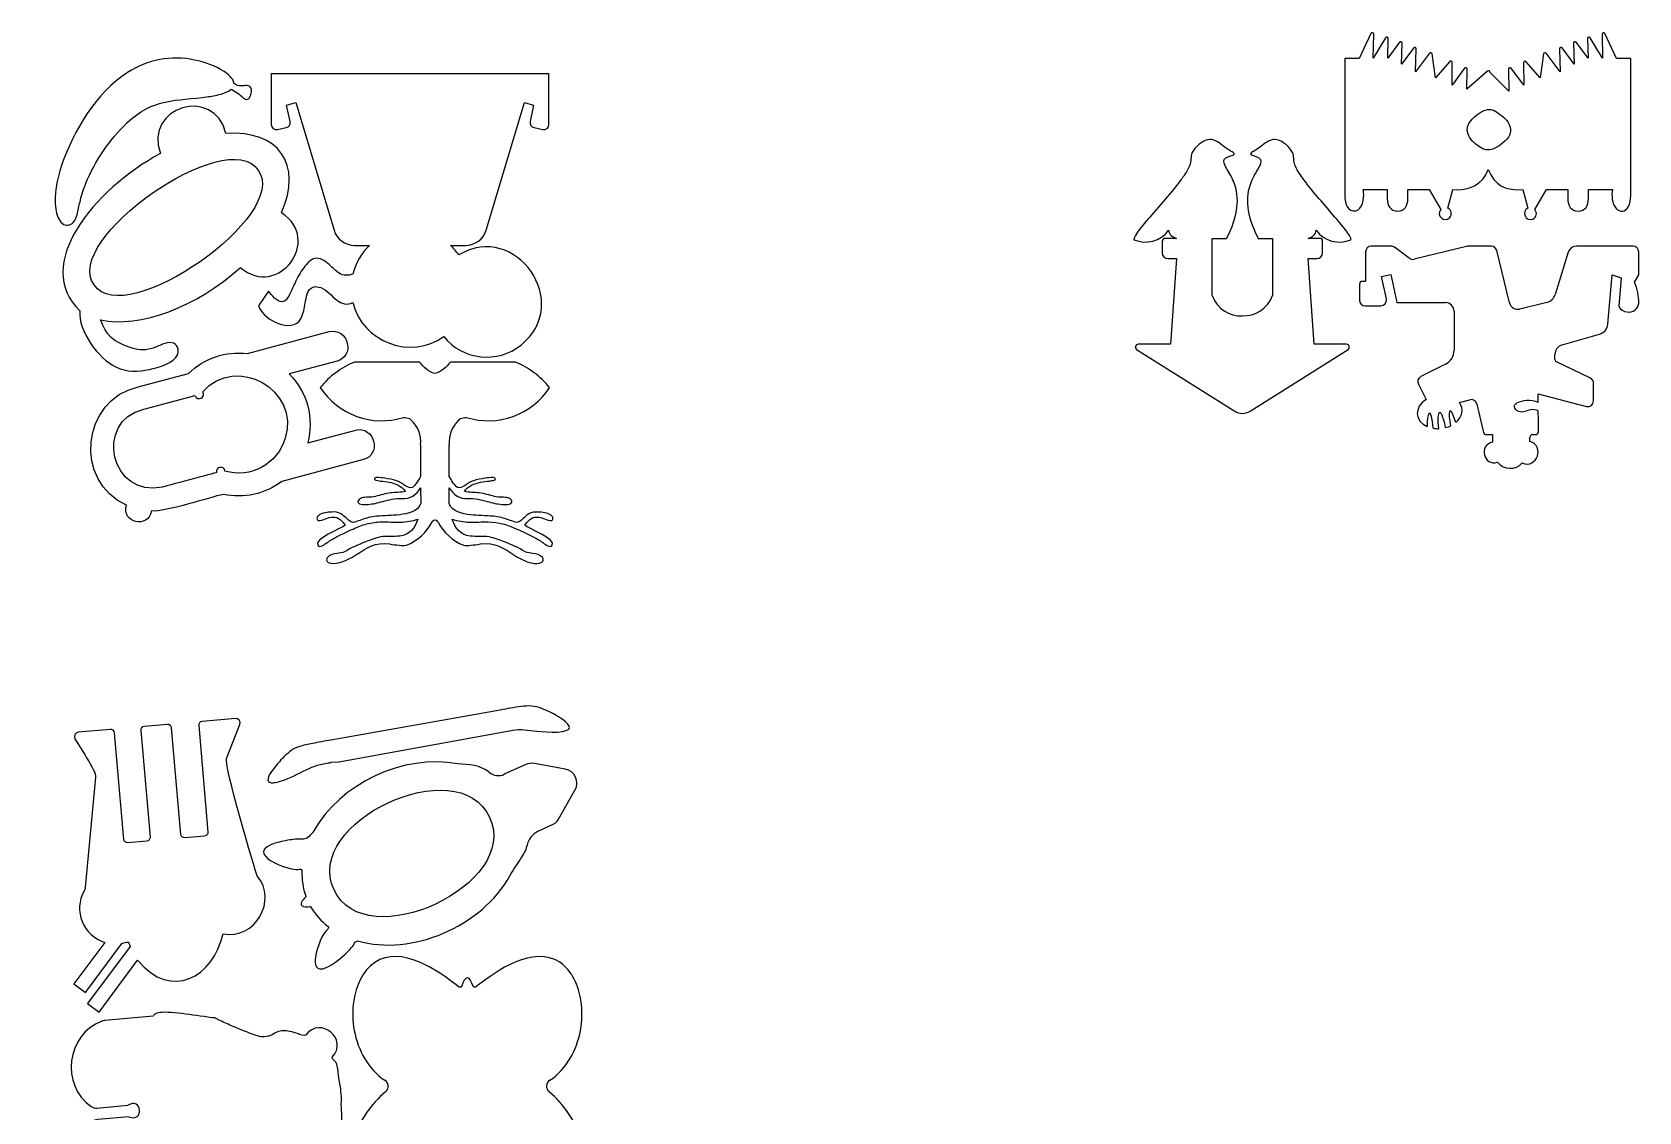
# Model space of a CAD drawing. Extents: x 10 to 579, y 44 to 800.
# Drawn here: x 17 to 579, y 422 to 800 of the extents above; entities that cross this region are included whole.
import ezdxf

# ---------------------------------------------------------------- set-up
doc = ezdxf.new("R2010")
doc.units = 0
doc.header["$MEASUREMENT"] = 0
doc.layers.get('0').update_dxf_attribs({"lineweight": 0})

# ---------------------------------------------------------------- blocks, each defined once
blk = doc.blocks.new('Block_2')
at = {"color": 18, "lineweight": 25, "true_color": 0x000000}
for p, q in [((180.81, 562.57), (121.6, 552.13)), ((124.37, 544.49), (184.14, 555.38)), ((121.27, 544.15), (121.56, 544.4)), ((121.56, 544.4), (124.37, 544.49)), ((189.84, 543.54), (182.26, 540.13)), ((203.52, 541.96), (192.78, 543.9)), ((201.07, 524.24), (206.97, 534.56)), ((194.08, 520.21), (199.54, 522.81)), ((112.86, 497.53), (112.86, 497.53)), ((172.3, 465.77), (172.3, 465.77)), ((59.5, 455.54), (42.66, 454.07)), ((39.84, 423.43), (50.65, 424.38)), ((51, 420.39), (40.19, 419.45)), ((95.76, 401.58), (105.83, 398.21)), ((112.73, 402.23), (109.19, 403.42)), ((121.56, 399.28), (115.61, 401.27)), ((110.94, 396.51), (119.7, 393.58)), ((120.87, 395.05), (119.98, 396.5)), ((120.15, 396.94), (121.54, 397.38)), ((46.12, 389.58), (65.12, 391.24))]:
    blk.add_line(p, q, dxfattribs=at)
for points, knots in [([(184.14, 555.38), (186.87, 556.15), (189.7, 555.61), (192.46, 555.34), (194.87, 555.09), (203.29, 554.21), (204.82, 555.94), (206, 557.36), (201.76, 559.87), (200.73, 560.5), (199.02, 561.51), (197.24, 562.41), (195.38, 563.13), (192.73, 564.17), (190.93, 564.18), (188.15, 563.83), (185.69, 563.52), (183.24, 563.07), (180.81, 562.57)], [0, 0, 0, 0, 1, 1, 1, 2, 2, 2, 3, 3, 3, 4, 4, 4, 5, 5, 5, 6, 6, 6, 6]), ([(39.36, 539.18), (39.86, 541.09), (32.96, 550.84), (32.16, 552.56), (31.59, 553.47), (32.22, 554.77), (33.31, 554.83), (33.31, 554.83), (44.56, 555.82), (44.56, 555.82), (45.28, 555.88), (45.91, 555.35), (45.97, 554.63), (45.97, 554.63), (49.23, 517.38), (49.23, 517.38), (49.29, 516.66), (49.92, 516.13), (50.64, 516.19), (50.64, 516.19), (57.23, 516.77), (57.23, 516.77), (57.95, 516.83), (58.48, 517.47), (58.41, 518.18), (58.41, 518.18), (55.15, 555.44), (55.15, 555.44), (55.09, 556.15), (55.62, 556.78), (56.34, 556.85), (56.34, 556.85), (64.48, 557.56), (64.48, 557.56), (65.2, 557.62), (65.83, 557.09), (65.89, 556.38), (65.89, 556.38), (69.15, 519.12), (69.15, 519.12), (69.21, 518.4), (69.85, 517.88), (70.56, 517.94), (70.56, 517.94), (77.49, 518.54), (77.49, 518.54), (78.21, 518.61), (78.74, 519.24), (78.67, 519.95), (78.67, 519.95), (75.41, 557.21), (75.41, 557.21), (75.35, 557.93), (75.88, 558.56), (76.6, 558.62), (76.6, 558.62), (88.28, 559.64), (88.28, 559.64), (89.36, 559.75), (90.23, 558.61), (89.81, 557.6), (89.81, 557.6), (85.18, 545.68), (85.18, 545.68), (83.91, 544.46), (95.22, 506.05), (95.87, 504.6), (103.2, 496.12), (95.07, 482.1), (84.02, 484.4), (80.36, 469.03), (65.87, 460.92), (54.06, 475.08), (54.06, 475.08), (40.6, 456.98), (40.6, 456.98), (40.6, 456.98), (36.59, 459.96), (36.59, 459.96), (36.59, 459.96), (51.42, 479.92), (51.42, 479.92), (50.9, 482.25), (50.39, 481.35), (48.57, 481.02), (48.57, 481.02), (35.83, 463.88), (35.83, 463.88), (35.83, 463.88), (31.82, 466.86), (31.82, 466.86), (31.82, 466.86), (42.6, 481.37), (42.6, 481.37), (35.17, 483.57), (31.4, 492.59), (35.39, 499.31), (35.6, 499.68), (35.73, 500.09), (35.77, 500.51), (35.77, 500.51), (39.36, 539.18), (39.36, 539.18)], [0, 0, 0, 0, 1, 1, 1, 2, 2, 2, 3, 3, 3, 4, 4, 4, 5, 5, 5, 6, 6, 6, 7, 7, 7, 8, 8, 8, 9, 9, 9, 10, 10, 10, 11, 11, 11, 12, 12, 12, 13, 13, 13, 14, 14, 14, 15, 15, 15, 16, 16, 16, 17, 17, 17, 18, 18, 18, 19, 19, 19, 20, 20, 20, 21, 21, 21, 22, 22, 22, 23, 23, 23, 24, 24, 24, 25, 25, 25, 26, 26, 26, 27, 27, 27, 28, 28, 28, 29, 29, 29, 30, 30, 30, 31, 31, 31, 32, 32, 32, 33, 33, 33, 34, 34, 34, 34]), ([(121.6, 552.13), (119.46, 551.72), (117.31, 551.32), (115.16, 550.9), (113.66, 550.6), (112.14, 550.32), (110.67, 549.87), (108.59, 549.26), (106.88, 547.85), (105.35, 546.35), (104.23, 545.3), (96.86, 537.64), (100.74, 537.19), (101.25, 537.14), (101.76, 537.21), (102.27, 537.29), (102.99, 537.43), (103.69, 537.63), (104.39, 537.86), (107.4, 538.85), (110.22, 540.31), (113.05, 541.71), (114.3, 542.32), (115.56, 542.9), (116.89, 543.31), (118.32, 543.75), (119.79, 544.01), (121.27, 544.15)], [0, 0, 0, 0, 1, 1, 1, 2, 2, 2, 3, 3, 3, 4, 4, 4, 5, 5, 5, 6, 6, 6, 7, 7, 7, 8, 8, 8, 9, 9, 9, 9]), ([(177.11, 525.14), (166.13, 548.8), (111.66, 523.4), (122.73, 499.78), (133.71, 476.12), (188.18, 501.52), (177.11, 525.14)], [0, 0, 0, 0, 1, 1, 1, 2, 2, 2, 2]), ([(112.06, 517.43), (110.22, 517.57), (108.37, 517.35), (106.56, 517.07), (104.44, 516.72), (98.66, 515.59), (98.09, 513.26), (97.57, 510.77), (103.32, 508.47), (105.23, 507.83), (106.79, 507.31), (109.16, 506.61), (110.78, 506.95)], [0, 0, 0, 0, 1, 1, 1, 2, 2, 2, 3, 3, 3, 4, 4, 4, 4]), ([(184.23, 504.66), (185.36, 506.75), (186.78, 508.68), (188.09, 510.65), (189.01, 512.06), (189.9, 513.54), (190.22, 515.21)], [0, 0, 0, 0, 1, 1, 1, 2, 2, 2, 2]), ([(112.86, 497.53), (112.88, 497.45), (112.86, 497.38), (112.82, 497.31), (112.77, 497.21), (112.7, 497.12), (112.62, 497.03)], [0, 0, 0, 0, 1, 1, 1, 2, 2, 2, 2]), ([(114.36, 493.94), (114.41, 493.93), (114.45, 493.89), (114.49, 493.86), (114.55, 493.8), (114.61, 493.73), (114.66, 493.66)], [0, 0, 0, 0, 1, 1, 1, 2, 2, 2, 2]), ([(120.54, 486.02), (118.57, 484.46), (116.88, 479.5), (116.41, 477.02), (116.02, 475), (115.7, 471.45), (118.82, 472.13), (121.35, 472.71), (124.54, 475.31), (126.47, 477.07), (127.3, 477.84), (128.11, 478.65), (128.83, 479.52), (129.3, 480.1), (129.77, 480.71), (130.03, 481.42)], [0, 0, 0, 0, 1, 1, 1, 2, 2, 2, 3, 3, 3, 4, 4, 4, 5, 5, 5, 5]), ([(166.36, 465.79), (159.03, 471.57), (146.19, 480.48), (136.97, 474.35), (132.58, 471.36), (130.43, 466.06), (129.62, 460.98), (128.54, 454.04), (129.89, 446.72), (133.48, 440.67), (135.24, 437.72), (137.52, 434.99), (140.46, 433.17)], [0, 0, 0, 0, 1, 1, 1, 2, 2, 2, 3, 3, 3, 4, 4, 4, 4]), ([(198.22, 433.17), (201.16, 434.99), (203.44, 437.73), (205.21, 440.67), (208.79, 446.72), (210.15, 454.04), (209.07, 460.99), (208.25, 466.09), (206.08, 471.41), (201.65, 474.39), (192.43, 480.44), (179.63, 471.55), (172.3, 465.77)], [0, 0, 0, 0, 1, 1, 1, 2, 2, 2, 3, 3, 3, 4, 4, 4, 4]), ([(81.2, 454.94), (81.09, 454.92), (80.96, 454.94), (80.84, 454.94), (80.58, 454.95), (80.31, 454.98), (80.05, 455.01), (79.12, 455.12), (78.2, 455.25), (77.28, 455.38), (73.83, 455.87), (70.39, 456.38), (66.92, 456.7), (65.42, 456.83), (63.91, 456.95), (62.4, 456.88), (61.7, 456.83), (60.97, 456.76), (60.35, 456.4), (59.99, 456.2), (59.71, 455.88), (59.5, 455.54)], [0, 0, 0, 0, 1, 1, 1, 2, 2, 2, 3, 3, 3, 4, 4, 4, 5, 5, 5, 6, 6, 6, 7, 7, 7, 7]), ([(97.77, 448.37), (97.34, 448.16), (95.97, 448.64), (95.48, 448.79), (92.76, 449.71), (90.11, 450.84), (87.47, 451.96), (85.92, 452.62), (84.38, 453.29), (82.86, 454.02), (82.45, 454.22), (82.05, 454.42), (81.65, 454.64), (81.54, 454.7), (81.44, 454.76), (81.33, 454.83), (81.29, 454.87), (81.24, 454.9), (81.2, 454.94)], [0, 0, 0, 0, 1, 1, 1, 2, 2, 2, 3, 3, 3, 4, 4, 4, 5, 5, 5, 6, 6, 6, 6]), ([(112.82, 448.93), (112.56, 448.51), (110.71, 449.25), (110.26, 449.37), (109.27, 449.69), (108.27, 450.01), (107.25, 450.22), (105.77, 450.53), (104.19, 450.57), (102.79, 449.96), (102, 449.64), (101.3, 449.13), (100.52, 448.79), (99.66, 448.41), (98.7, 448.34), (97.77, 448.37)], [0, 0, 0, 0, 1, 1, 1, 2, 2, 2, 3, 3, 3, 4, 4, 4, 5, 5, 5, 5]), ([(125.15, 428.89), (125.17, 430.58), (124.7, 432.22), (124.47, 433.88), (124.23, 435.32), (124.19, 436.8), (123.84, 438.23), (123.7, 438.79), (123.46, 439.33), (123.06, 439.76), (122.71, 440.14), (122.3, 440.48), (122.03, 440.92)], [0, 0, 0, 0, 1, 1, 1, 2, 2, 2, 3, 3, 3, 4, 4, 4, 4]), ([(123.69, 416.84), (123.89, 417.3), (124.3, 417.61), (124.66, 417.94), (125.07, 418.31), (125.34, 418.81), (125.43, 419.36), (125.54, 419.98), (125.51, 420.62), (125.47, 421.25), (125.41, 422.08), (125.33, 422.92), (125.3, 423.75), (125.2, 425.46), (125.47, 427.19), (125.15, 428.89)], [0, 0, 0, 0, 1, 1, 1, 2, 2, 2, 3, 3, 3, 4, 4, 4, 5, 5, 5, 5]), ([(140.78, 429.13), (135.66, 424.73), (131.28, 419), (129.89, 412.28), (128.71, 406.73), (130, 400.7), (133.53, 396.25), (138.06, 390.5), (144.76, 388.82), (151.68, 390.78), (157.32, 392.38), (163.02, 396.05), (166.45, 400.85)], [0, 0, 0, 0, 1, 1, 1, 2, 2, 2, 3, 3, 3, 4, 4, 4, 4]), ([(172.18, 400.92), (175.57, 396.12), (181.23, 392.46), (186.85, 390.82), (193.79, 388.8), (200.54, 390.44), (205.11, 396.2), (208.66, 400.66), (209.97, 406.69), (208.8, 412.25), (207.42, 418.98), (203.03, 424.72), (197.9, 429.13)], [0, 0, 0, 0, 1, 1, 1, 2, 2, 2, 3, 3, 3, 4, 4, 4, 4]), ([(109.21, 403.99), (110.37, 404.31), (111.43, 404.91), (112.49, 405.45), (113.24, 405.81), (115.78, 407.32), (116.46, 406.95)], [0, 0, 0, 0, 1, 1, 1, 2, 2, 2, 2]), ([(86.66, 395.56), (86.69, 395.64), (86.76, 395.69), (86.81, 395.75), (86.95, 395.88), (87.09, 396), (87.23, 396.12), (87.73, 396.53), (88.25, 396.91), (88.76, 397.29), (90.76, 398.75), (92.82, 400.13), (94.9, 401.47)], [0, 0, 0, 0, 1, 1, 1, 2, 2, 2, 3, 3, 3, 4, 4, 4, 4]), ([(115.61, 401.27), (116.5, 401.27), (122.18, 401.02), (121.96, 402.28), (121.72, 403.08), (119.81, 403.71), (119.05, 403.88), (116.88, 404.4), (114.06, 404.29), (112.73, 402.23)], [0, 0, 0, 0, 1, 1, 1, 2, 2, 2, 3, 3, 3, 3]), ([(65.12, 391.24), (66.5, 389.75), (71.15, 390.95), (72.97, 391.39), (75.8, 392.11), (78.58, 393.02), (81.35, 393.94), (82.59, 394.35), (83.84, 394.77), (85.09, 395.17), (85.45, 395.28), (85.81, 395.39), (86.18, 395.48), (86.28, 395.51), (86.39, 395.53), (86.5, 395.55), (86.55, 395.56), (86.61, 395.57), (86.66, 395.56)], [0, 0, 0, 0, 1, 1, 1, 2, 2, 2, 3, 3, 3, 4, 4, 4, 5, 5, 5, 6, 6, 6, 6]), ([(105.83, 398.21), (105.58, 395.47), (106.45, 392.96), (108.54, 391.13), (109.79, 390.02), (111.31, 389.22), (112.91, 388.76), (114.47, 388.29), (117.41, 388), (116.52, 390.53), (115.73, 392.66), (112.99, 395.51), (110.94, 396.51)], [0, 0, 0, 0, 1, 1, 1, 2, 2, 2, 3, 3, 3, 4, 4, 4, 4])]:
    blk.add_open_spline(points, degree=3, knots=knots, dxfattribs=at)
for points in [[(166, 543.76), (147.11, 547.41), (124.71, 536.9), (115.49, 520.05)], [(177.04, 540.82), (173.97, 543.29), (169.8, 543.65), (166, 543.76)], [(177.04, 540.82), (178.5, 539.62), (180.53, 539.35), (182.26, 540.13)], [(192.78, 543.9), (191.78, 544.08), (190.76, 543.95), (189.84, 543.54)], [(206.97, 534.56), (208.71, 537.47), (206.86, 541.41), (203.52, 541.96)], [(199.54, 522.81), (200.18, 523.12), (200.72, 523.62), (201.07, 524.24)], [(115.49, 520.05), (114.64, 519.03), (113.48, 517.52), (112.06, 517.43)], [(194.08, 520.21), (192.07, 519.25), (190.64, 517.39), (190.22, 515.21)], [(111.04, 507.02), (110.96, 507.02), (110.87, 507), (110.78, 506.95)], [(110.89, 506.97), (110.94, 506.99), (110.99, 507), (111.04, 507.02)], [(110.89, 506.97), (111.11, 506.98), (111.51, 506.68), (111.53, 506.45)], [(111.53, 506.45), (111.42, 503.34), (111.86, 500.33), (112.86, 497.53)], [(130.95, 481.84), (149.95, 476.52), (174.24, 486.75), (184.23, 504.66)], [(111.34, 495.41), (110.98, 494.82), (111.36, 494.02), (112.04, 493.92)], [(112.62, 497.03), (112.08, 496.6), (111.69, 496), (111.34, 495.41)], [(112.04, 493.92), (112.79, 493.81), (113.57, 493.7), (114.31, 493.93)], [(114.36, 493.94), (114.34, 493.95), (114.32, 493.94), (114.31, 493.93)], [(114.66, 493.66), (116.18, 491.08), (118.22, 488.79), (120.71, 486.87)], [(120.75, 486.84), (121.02, 486.59), (120.7, 486.23), (120.54, 486.02)], [(120.75, 486.84), (120.73, 486.85), (120.72, 486.86), (120.71, 486.87)], [(130.03, 481.42), (130.28, 481.65), (130.59, 481.85), (130.95, 481.84)], [(171.35, 466.02), (170.04, 470.03), (168.56, 469.94), (167.26, 465.79)], [(167.26, 465.79), (167.13, 465.51), (166.58, 465.73), (166.36, 465.79)], [(172.3, 465.77), (171.94, 465.48), (171.6, 465.72), (171.35, 466.02)], [(122.06, 441.17), (127.93, 447.46), (118, 455.8), (112.82, 448.93)], [(41.51, 453.8), (29.16, 449.2), (27.03, 431.47), (37.82, 424)], [(42.66, 454.07), (42.27, 454.04), (41.88, 453.94), (41.51, 453.8)], [(122.06, 441.17), (121.99, 441.11), (121.98, 441), (122.03, 440.92)], [(140.78, 429.13), (142.07, 430.2), (141.9, 432.32), (140.46, 433.17)], [(198.22, 433.17), (196.78, 432.32), (196.62, 430.2), (197.9, 429.13)], [(51, 420.39), (56.42, 418.15), (55.6, 427.53), (50.65, 424.38)], [(37.82, 424), (38.4, 423.57), (39.12, 423.37), (39.84, 423.43)], [(38.29, 418.54), (34.19, 414.29), (32.57, 408.22), (34, 402.49)], [(40.19, 419.45), (39.47, 419.39), (38.8, 419.06), (38.29, 418.54)], [(116.46, 406.95), (122.95, 401.94), (130.34, 411.71), (123.75, 416.59)], [(123.69, 416.84), (123.65, 416.75), (123.68, 416.65), (123.75, 416.59)], [(34, 402.49), (35.19, 396.93), (38.94, 392.27), (44.12, 389.92)], [(95.76, 401.58), (95.47, 401.67), (95.15, 401.63), (94.9, 401.47)], [(109.21, 403.99), (108.93, 403.92), (108.92, 403.5), (109.19, 403.42)], [(121.54, 397.38), (122.46, 397.64), (122.46, 399.01), (121.56, 399.28)], [(166.45, 400.85), (166.91, 401.02), (167.39, 400.93), (167.8, 400.66)], [(167.8, 400.66), (168.86, 398.28), (169.99, 398.41), (171.03, 401.02)], [(171.03, 401.02), (171.35, 401.36), (171.85, 401.12), (172.18, 400.92)], [(119.7, 393.58), (120.55, 393.27), (121.36, 394.29), (120.87, 395.05)], [(120.15, 396.94), (119.96, 396.89), (119.88, 396.66), (119.98, 396.5)], [(44.12, 389.92), (44.75, 389.64), (45.44, 389.52), (46.12, 389.58)]]:
    blk.add_open_spline(points, degree=3, dxfattribs=at)
blk = doc.blocks.new('Block_3')
at = {"color": 18, "lineweight": 25, "true_color": 0x000000}
for p, q in [((197.89, 785.09), (100.78, 785.09)), ((100.78, 785.09), (100.78, 767.39)), ((197.89, 767.39), (197.89, 785.09)), ((106.17, 774.14), (109.33, 775.09)), ((107.38, 768.41), (106.17, 774.14)), ((109.33, 775.09), (122.73, 730.43)), ((175.94, 730.43), (189.33, 775.09)), ((189.33, 775.09), (192.49, 774.14)), ((192.49, 774.14), (191.29, 768.41)), ((102.95, 765.63), (105.99, 766.28)), ((192.68, 766.28), (195.72, 765.63)), ((129.91, 725.09), (135.17, 725.09)), ((163.49, 725.09), (168.75, 725.09)), ((99.86, 709.05), (96.29, 703.95)), ((152.64, 684.3), (129.9, 684.3)), ((186.14, 684.3), (163.4, 684.3)), ((153.02, 655.31), (153.02, 644.31)), ((163.02, 644.31), (163.02, 655.31)), ((153.02, 640.31), (153.07, 634.8)), ((162.97, 634.8), (163.02, 640.31))]:
    blk.add_line(p, q, dxfattribs=at)
for points, knots in [([(87.76, 781.82), (87.53, 783.57), (85.65, 784.98), (84.27, 785.91), (81.14, 787.92), (77.57, 789.18), (73.93, 789.93), (65.81, 791.59), (57.54, 790.07), (50.56, 785.6), (39.59, 778.65), (31.57, 765.14), (27.49, 753.03), (25.92, 748.14), (24.75, 742.92), (25.47, 737.77), (25.76, 735.98), (26.31, 733.91), (27.78, 732.73), (28.98, 731.79), (30.54, 732.06), (31.54, 733.14), (32.38, 734.03), (32.75, 735.23), (33.04, 736.38), (33.41, 737.9), (33.68, 739.43), (34.07, 740.94), (34.57, 742.94), (35.21, 744.91), (35.98, 746.82), (39.14, 754.51), (44.26, 762.2), (50.31, 767.92), (59.7, 776.71), (67.14, 775.54), (78.79, 777.12), (80.43, 777.36), (82.07, 777.66), (83.66, 778.15), (84.76, 778.51), (85.88, 778.95), (86.78, 779.71)], [0, 0, 0, 0, 1, 1, 1, 2, 2, 2, 3, 3, 3, 4, 4, 4, 5, 5, 5, 6, 6, 6, 7, 7, 7, 8, 8, 8, 9, 9, 9, 10, 10, 10, 11, 11, 11, 12, 12, 12, 13, 13, 13, 14, 14, 14, 14]), ([(86.78, 779.71), (88.12, 779.11), (89.27, 778.2), (90.36, 777.24), (90.7, 776.96), (91.04, 776.67), (91.41, 776.44), (91.66, 776.28), (91.95, 776.15), (92.25, 776.15), (93.05, 776.18), (93.45, 777.15), (93.65, 777.8), (93.86, 778.56), (93.97, 779.4), (93.69, 780.15), (93.46, 780.76), (92.93, 780.98), (92.31, 780.98), (91.68, 780.99), (91.06, 780.87), (90.43, 780.85), (89.42, 780.79), (88.45, 781.06), (87.76, 781.82)], [0, 0, 0, 0, 1, 1, 1, 2, 2, 2, 3, 3, 3, 4, 4, 4, 5, 5, 5, 6, 6, 6, 7, 7, 7, 8, 8, 8, 8]), ([(96.2, 751.44), (85.39, 767.65), (27.32, 726.98), (38.86, 711.28), (49.67, 695.07), (107.75, 735.74), (96.2, 751.44)], [0, 0, 0, 0, 1, 1, 1, 2, 2, 2, 2]), ([(161.12, 693.2), (167.76, 684.93), (179.85, 683.61), (188.12, 690.26), (206.41, 704.85), (186.42, 733.71), (166.33, 721.76)], [0, 0, 0, 0, 1, 1, 1, 2, 2, 2, 2]), ([(129.32, 715.08), (127.68, 714.42), (126.01, 714.44), (124.5, 715.42), (123.04, 716.35), (121.91, 717.7), (120.58, 718.8), (119.79, 719.45), (118.95, 720.07), (117.97, 720.4), (117.08, 720.71), (116.09, 720.66), (115.25, 720.24), (114.62, 719.93), (114.07, 719.48), (113.58, 719), (112.87, 718.3), (112.26, 717.5), (111.69, 716.68), (110.56, 715.01), (109.63, 713.2), (108.78, 711.37), (108.15, 710.05), (107.6, 708.68), (106.9, 707.39), (106.4, 706.51), (105.74, 705.4), (104.61, 705.34), (102.88, 705.27), (100.87, 707.79), (99.86, 709.05)], [0, 0, 0, 0, 1, 1, 1, 2, 2, 2, 3, 3, 3, 4, 4, 4, 5, 5, 5, 6, 6, 6, 7, 7, 7, 8, 8, 8, 9, 9, 9, 10, 10, 10, 10]), ([(96.29, 703.95), (97.47, 700.95), (100.37, 698.95), (103.28, 697.84), (106.16, 696.77), (109.6, 696.53), (111.22, 699.67), (112.07, 701.3), (112.33, 703.16), (112.66, 704.96), (113.01, 706.81), (113.36, 709.87), (115.43, 710.54), (116.3, 710.82), (117.24, 710.65), (118.08, 710.34), (120.35, 709.48), (121.85, 707.45), (123.7, 705.98), (125.44, 704.59), (127.25, 704.17), (129.33, 705.09)], [0, 0, 0, 0, 1, 1, 1, 2, 2, 2, 3, 3, 3, 4, 4, 4, 5, 5, 5, 6, 6, 6, 7, 7, 7, 7]), ([(33.87, 702.27), (33.2, 695.18), (40.28, 685.58), (46.5, 682.58), (50.23, 680.69), (54.25, 680.84), (58.24, 681.73), (61.26, 682.43), (66.85, 683.88), (68.07, 687.02), (68.74, 688.7), (67.9, 690.75), (66.03, 691.08), (64.91, 691.28), (63.79, 690.91), (62.76, 690.53), (61.5, 690.04), (60.28, 689.44), (58.99, 689.04), (56.28, 688.14), (53.78, 688.59), (51.15, 689.5), (45.89, 691.27), (42.9, 693.71), (41.12, 699.08)], [0, 0, 0, 0, 1, 1, 1, 2, 2, 2, 3, 3, 3, 4, 4, 4, 5, 5, 5, 6, 6, 6, 7, 7, 7, 8, 8, 8, 8]), ([(104.46, 642.53), (104.46, 642.53), (133.07, 650.2), (133.07, 650.2), (135.74, 650.91), (137.32, 653.66), (136.61, 656.32), (136.11, 659.27), (133.25, 661.31), (130.31, 660.5), (130.31, 660.5), (113.53, 656.01), (113.53, 656.01), (115.83, 664.63), (113.37, 673.83), (107.06, 680.14), (107.06, 680.14), (123.84, 684.64), (123.84, 684.64), (126.51, 685.35), (128.09, 688.09), (127.38, 690.76), (126.88, 693.71), (124.02, 695.75), (121.08, 694.94), (121.08, 694.94), (92.47, 687.27), (92.47, 687.27), (84.9, 688.22), (77.31, 685.66), (71.86, 680.31), (71.86, 680.31), (54.29, 675.59), (54.29, 675.59), (34.46, 671.42), (31.65, 642.27), (50.18, 634.28), (48.16, 628.11), (57.93, 625.8), (58.89, 632.22), (63.66, 631.79), (79.28, 636.99), (84.08, 638.04), (91.2, 636.49), (98.65, 638.13), (104.46, 642.53)], [0, 0, 0, 0, 1, 1, 1, 2, 2, 2, 3, 3, 3, 4, 4, 4, 5, 5, 5, 6, 6, 6, 7, 7, 7, 8, 8, 8, 9, 9, 9, 10, 10, 10, 11, 11, 11, 12, 12, 12, 13, 13, 13, 14, 14, 14, 15, 15, 15, 15]), ([(56.26, 667.84), (38.46, 663.52), (44.9, 636.44), (62.73, 640.59), (63.16, 640.68), (81.19, 645.55), (81.64, 645.65), (81.08, 647.71), (84.42, 648.28), (84.58, 646.16), (93.59, 643.51), (103.04, 648.67), (105.68, 657.67), (110.94, 674.6), (88.52, 687.16), (76.81, 673.92), (78.27, 672.01), (74.77, 670.32), (74.18, 672.65), (74.18, 672.65), (56.26, 667.84), (56.26, 667.84)], [0, 0, 0, 0, 1, 1, 1, 2, 2, 2, 3, 3, 3, 4, 4, 4, 5, 5, 5, 6, 6, 6, 7, 7, 7, 7]), ([(150.13, 640.38), (149.35, 640.18), (148.56, 640.48), (147.9, 640.89), (147.37, 641.22), (146.87, 641.59), (146.34, 641.91), (145.78, 642.26), (145.19, 642.55), (144.57, 642.77), (143.27, 643.24), (141.89, 643.41), (140.54, 643.65), (139.58, 643.79), (138.6, 644.01), (137.63, 643.89), (137.38, 643.84), (137.1, 643.78), (136.93, 643.58), (136.86, 643.49), (136.86, 643.36), (136.93, 643.27), (137.29, 642.86), (138.44, 642.75), (138.97, 642.68), (140, 642.57), (141.03, 642.54), (142.04, 642.33), (144.2, 641.87), (146.39, 640.91), (147.74, 639.09)], [0, 0, 0, 0, 1, 1, 1, 2, 2, 2, 3, 3, 3, 4, 4, 4, 5, 5, 5, 6, 6, 6, 7, 7, 7, 8, 8, 8, 9, 9, 9, 10, 10, 10, 10]), ([(168.3, 639.09), (169.64, 640.9), (171.83, 641.86), (173.98, 642.32), (174.98, 642.54), (176, 642.57), (177.01, 642.67), (177.48, 642.72), (177.94, 642.78), (178.4, 642.91), (178.64, 642.98), (178.91, 643.06), (179.1, 643.25), (179.18, 643.34), (179.19, 643.48), (179.11, 643.58), (178.95, 643.77), (178.68, 643.84), (178.44, 643.88), (177.46, 644.02), (176.47, 643.79), (175.5, 643.65), (174.15, 643.41), (172.77, 643.24), (171.47, 642.77), (170.85, 642.55), (170.26, 642.26), (169.7, 641.91), (169.17, 641.59), (168.67, 641.22), (168.14, 640.89), (167.49, 640.48), (166.69, 640.18), (165.91, 640.38)], [0, 0, 0, 0, 1, 1, 1, 2, 2, 2, 3, 3, 3, 4, 4, 4, 5, 5, 5, 6, 6, 6, 7, 7, 7, 8, 8, 8, 9, 9, 9, 10, 10, 10, 11, 11, 11, 11]), ([(153.07, 634.8), (151.93, 631.91), (148.47, 631.25), (145.71, 630.91), (143.03, 630.6), (140.33, 630.63), (137.64, 630.37), (136.67, 630.28), (135.7, 630.13), (134.75, 629.89), (133.14, 629.47), (131.58, 628.86), (130.02, 628.31)], [0, 0, 0, 0, 1, 1, 1, 2, 2, 2, 3, 3, 3, 4, 4, 4, 4]), ([(147.74, 639.09), (146.88, 638.81), (145.97, 638.76), (145.08, 638.73), (144.24, 638.69), (143.39, 638.66), (142.55, 638.55), (140.73, 638.33), (138.98, 637.75), (137.2, 637.34), (136.36, 637.14), (135.5, 637.02), (134.64, 637.01), (133.89, 636.99), (133.11, 637.05), (132.4, 636.78), (131.95, 636.62), (131.54, 636.34), (131.27, 635.94), (131.13, 635.74), (131.03, 635.5), (131.09, 635.26), (131.36, 634.26), (133.87, 634.48), (134.7, 634.54), (135.5, 634.61), (136.3, 634.71), (137.09, 634.88), (137.99, 635.07), (138.88, 635.33), (139.77, 635.56), (141.94, 636.12), (144.15, 636.64), (146.4, 636.64)], [0, 0, 0, 0, 1, 1, 1, 2, 2, 2, 3, 3, 3, 4, 4, 4, 5, 5, 5, 6, 6, 6, 7, 7, 7, 8, 8, 8, 9, 9, 9, 10, 10, 10, 11, 11, 11, 11]), ([(186.02, 628.31), (184.46, 628.86), (182.9, 629.47), (181.3, 629.89), (180.36, 630.13), (179.41, 630.27), (178.45, 630.37), (175.77, 630.63), (173.06, 630.6), (170.39, 630.9), (167.61, 631.24), (164.12, 631.89), (162.97, 634.8)], [0, 0, 0, 0, 1, 1, 1, 2, 2, 2, 3, 3, 3, 4, 4, 4, 4]), ([(169.64, 636.64), (171.89, 636.64), (174.1, 636.12), (176.27, 635.56), (177.16, 635.33), (178.05, 635.07), (178.95, 634.88), (179.75, 634.71), (180.56, 634.61), (181.38, 634.54), (182.2, 634.48), (184.7, 634.26), (184.95, 635.26), (185.01, 635.51), (184.9, 635.76), (184.76, 635.96), (184.49, 636.35), (184.08, 636.62), (183.64, 636.78), (182.93, 637.05), (182.15, 636.99), (181.4, 637.01), (180.54, 637.02), (179.68, 637.14), (178.84, 637.34), (177.06, 637.75), (175.31, 638.33), (173.49, 638.55), (172.65, 638.66), (171.8, 638.69), (170.96, 638.73), (170.07, 638.76), (169.16, 638.81), (168.3, 639.09)], [0, 0, 0, 0, 1, 1, 1, 2, 2, 2, 3, 3, 3, 4, 4, 4, 5, 5, 5, 6, 6, 6, 7, 7, 7, 8, 8, 8, 9, 9, 9, 10, 10, 10, 11, 11, 11, 11]), ([(130.02, 628.31), (128.93, 627.92), (127.92, 628.91), (127.17, 629.57), (126.53, 630.15), (125.9, 630.77), (125.16, 631.23), (124.21, 631.83), (123.06, 631.92), (121.96, 631.85), (121.16, 631.81), (120.36, 631.72), (119.57, 631.57), (118.88, 631.42), (118.19, 631.23), (117.59, 630.84), (117.28, 630.63), (117, 630.36), (116.85, 630), (116.69, 629.62), (116.75, 629.11), (117.17, 628.93), (117.87, 628.64), (119.09, 629.25), (119.79, 629.49), (120.62, 629.81), (121.48, 630.11), (122.38, 630.11), (124.29, 630.16), (125.67, 628.73), (126.61, 627.22)], [0, 0, 0, 0, 1, 1, 1, 2, 2, 2, 3, 3, 3, 4, 4, 4, 5, 5, 5, 6, 6, 6, 7, 7, 7, 8, 8, 8, 9, 9, 9, 10, 10, 10, 10]), ([(117.02, 620.31), (117.27, 619.56), (117.99, 619.79), (118.53, 620.05), (119.17, 620.37), (119.76, 620.79), (120.36, 621.19), (121.42, 621.91), (122.5, 622.6), (123.63, 623.21), (125.5, 624.22), (127.46, 625.05), (129.39, 625.92), (130.95, 626.61), (132.54, 627.27), (134.19, 627.71), (135.86, 628.16), (137.59, 628.38), (139.32, 628.42), (141.53, 628.5), (143.74, 628.21), (145.96, 628.3), (148.01, 628.39), (150.03, 628.8), (152.02, 629.31)], [0, 0, 0, 0, 1, 1, 1, 2, 2, 2, 3, 3, 3, 4, 4, 4, 5, 5, 5, 6, 6, 6, 7, 7, 7, 8, 8, 8, 8]), ([(152.02, 629.31), (150.97, 626.17), (149.21, 623.83), (145.73, 623.45), (143.5, 623.18), (141.23, 623.54), (139, 623.14), (137.18, 622.82), (135.45, 622.1), (133.73, 621.43), (131.21, 620.44), (128.73, 619.34), (126.43, 617.92)], [0, 0, 0, 0, 1, 1, 1, 2, 2, 2, 3, 3, 3, 4, 4, 4, 4]), ([(189.61, 617.92), (187.31, 619.34), (184.83, 620.44), (182.32, 621.43), (180.59, 622.1), (178.86, 622.82), (177.04, 623.14), (174.81, 623.54), (172.54, 623.18), (170.31, 623.45), (166.83, 623.83), (165.07, 626.17), (164.02, 629.31)], [0, 0, 0, 0, 1, 1, 1, 2, 2, 2, 3, 3, 3, 4, 4, 4, 4]), ([(164.02, 629.31), (166.01, 628.8), (168.03, 628.39), (170.08, 628.3), (172.28, 628.21), (174.48, 628.5), (176.68, 628.43), (180.44, 628.35), (183.26, 627.45), (186.65, 625.92), (188.58, 625.05), (190.54, 624.22), (192.41, 623.21), (193.54, 622.6), (194.62, 621.91), (195.68, 621.19), (196.27, 620.79), (196.86, 620.38), (197.5, 620.06), (198.03, 619.79), (198.77, 619.55), (199.02, 620.31)], [0, 0, 0, 0, 1, 1, 1, 2, 2, 2, 3, 3, 3, 4, 4, 4, 5, 5, 5, 6, 6, 6, 7, 7, 7, 7]), ([(189.43, 627.22), (190.37, 628.73), (191.76, 630.16), (193.66, 630.11), (194.57, 630.11), (195.44, 629.8), (196.28, 629.48), (196.97, 629.23), (198.17, 628.64), (198.87, 628.93), (199.29, 629.11), (199.35, 629.63), (199.18, 630.01), (199.04, 630.36), (198.76, 630.64), (198.45, 630.84), (197.85, 631.23), (197.16, 631.42), (196.47, 631.57), (195.68, 631.72), (194.88, 631.81), (194.08, 631.85), (192.95, 631.92), (191.79, 631.82), (190.82, 631.19), (190.09, 630.73), (189.48, 630.12), (188.85, 629.55), (188.1, 628.89), (187.1, 627.92), (186.02, 628.31)], [0, 0, 0, 0, 1, 1, 1, 2, 2, 2, 3, 3, 3, 4, 4, 4, 5, 5, 5, 6, 6, 6, 7, 7, 7, 8, 8, 8, 9, 9, 9, 10, 10, 10, 10]), ([(126.43, 617.92), (125.57, 617.68), (124.68, 617.53), (123.79, 617.4), (122.56, 617.21), (121.14, 616.97), (120.39, 615.88), (120, 615.31), (120.05, 614.65), (120.65, 614.26), (121.67, 613.64), (123.23, 613.84), (124.35, 614.08), (126.51, 614.57), (128.48, 615.65), (130.34, 616.83), (134.29, 619.38), (137.1, 621.43), (142.08, 620.69)], [0, 0, 0, 0, 1, 1, 1, 2, 2, 2, 3, 3, 3, 4, 4, 4, 5, 5, 5, 6, 6, 6, 6]), ([(142.08, 620.69), (143.22, 620.51), (144.37, 620.34), (145.52, 620.24), (146.35, 620.17), (147.21, 620.1), (148.03, 620.27)], [0, 0, 0, 0, 1, 1, 1, 2, 2, 2, 2]), ([(168.01, 620.27), (168.83, 620.1), (169.69, 620.17), (170.52, 620.24), (171.67, 620.34), (172.82, 620.51), (173.97, 620.69)], [0, 0, 0, 0, 1, 1, 1, 2, 2, 2, 2]), ([(173.97, 620.69), (179.11, 621.45), (181.92, 619.24), (185.99, 616.65), (187.8, 615.52), (189.72, 614.5), (191.82, 614.05), (192.92, 613.83), (194.42, 613.66), (195.4, 614.27), (196.01, 614.67), (196.03, 615.34), (195.64, 615.9), (194.87, 616.97), (193.47, 617.21), (192.26, 617.4), (191.37, 617.53), (190.47, 617.68), (189.61, 617.92)], [0, 0, 0, 0, 1, 1, 1, 2, 2, 2, 3, 3, 3, 4, 4, 4, 5, 5, 5, 6, 6, 6, 6])]:
    blk.add_open_spline(points, degree=3, knots=knots, dxfattribs=at)
for points in [[(84.96, 764.22), (81.04, 781.15), (55.91, 773.48), (62.11, 757.26)], [(104.37, 736.5), (111.86, 753.42), (103.42, 765.47), (84.96, 764.22)], [(100.78, 767.39), (100.76, 766.27), (101.85, 765.39), (102.95, 765.63)], [(105.99, 766.28), (106.96, 766.48), (107.59, 767.44), (107.38, 768.41)], [(191.29, 768.41), (191.08, 767.44), (191.7, 766.48), (192.68, 766.28)], [(195.72, 765.63), (196.82, 765.39), (197.9, 766.27), (197.89, 767.39)], [(62.11, 757.26), (38.52, 744.56), (17.19, 718.01), (33.87, 702.27)], [(90.01, 717.41), (103.15, 706.03), (118.94, 727.03), (104.37, 736.5)], [(122.73, 730.43), (123.68, 727.26), (126.6, 725.09), (129.91, 725.09)], [(168.75, 725.09), (172.07, 725.09), (174.99, 727.26), (175.94, 730.43)], [(135.17, 725.09), (132.3, 722.38), (130.27, 718.91), (129.32, 715.08)], [(166.33, 721.76), (165.51, 722.97), (164.55, 724.08), (163.49, 725.09)], [(41.12, 699.08), (54.73, 696.02), (74.96, 703.6), (90.01, 717.41)], [(129.33, 705.09), (132.52, 691.28), (149.67, 684.92), (161.12, 693.2)], [(129.9, 684.3), (125.24, 682.36), (121.13, 679.31), (117.92, 675.42)], [(158.02, 680.31), (155.77, 680.85), (154.05, 682.55), (152.64, 684.3)], [(163.4, 684.3), (161.99, 682.55), (160.27, 680.85), (158.02, 680.31)], [(198.12, 675.42), (194.91, 679.31), (190.8, 682.36), (186.14, 684.3)], [(117.92, 675.42), (124.17, 665.77), (136.1, 661.49), (147.06, 664.97)], [(168.98, 664.97), (179.94, 661.49), (191.87, 665.77), (198.12, 675.42)], [(147.06, 664.97), (147.76, 664.87), (148.48, 664.81), (149.12, 664.54)], [(149.12, 664.54), (149.33, 664.44), (149.47, 664.26), (149.63, 664.1)], [(153.02, 655.31), (153.34, 658.61), (152.09, 661.87), (149.63, 664.1)], [(166.41, 664.1), (163.95, 661.87), (162.7, 658.61), (163.02, 655.31)], [(166.41, 664.1), (166.57, 664.26), (166.71, 664.44), (166.92, 664.54)], [(166.92, 664.54), (167.56, 664.81), (168.28, 664.87), (168.98, 664.97)], [(153.02, 644.31), (152.24, 642.88), (151.35, 641.47), (150.13, 640.38)], [(165.91, 640.38), (164.69, 641.47), (163.8, 642.88), (163.02, 644.31)], [(146.4, 636.64), (149.45, 636.38), (151.43, 637.83), (153.02, 640.31)], [(163.02, 640.31), (164.61, 637.83), (166.59, 636.38), (169.64, 636.64)], [(159.1, 628.32), (158.77, 629.23), (157.4, 629.29), (156.99, 628.41)], [(126.61, 627.22), (125.32, 626.16), (115.42, 622.18), (117.02, 620.31)], [(148.03, 620.27), (151.92, 621.79), (155.1, 624.69), (156.99, 628.41)], [(159.1, 628.32), (160.99, 624.64), (164.16, 621.77), (168.01, 620.27)], [(199.02, 620.31), (200.63, 622.18), (190.73, 626.15), (189.43, 627.22)]]:
    blk.add_open_spline(points, degree=3, dxfattribs=at)
blk = doc.blocks.new('Block_5')
at = {"color": 18, "lineweight": 25, "true_color": 0x000000}
for p, q in [((485.27, 799.2), (481.14, 790.41)), ((486.01, 790.6), (486.22, 798.97)), ((490.38, 797.74), (486.01, 790.6)), ((566.27, 790.6), (561.89, 797.74)), ((566.05, 798.97), (566.27, 790.6)), ((571.14, 790.41), (567.01, 799.2)), ((491.13, 790.6), (491.31, 797.46)), ((495.25, 796.13), (491.13, 790.6)), ((495.96, 788.47), (496.15, 795.82)), ((500.2, 794.15), (495.96, 788.47)), ((500.89, 785.78), (501.1, 793.84)), ((505.75, 792.3), (500.89, 785.78)), ((507.81, 783.66), (506.64, 792.07)), ((545.63, 792.07), (544.47, 783.66)), ((551.39, 785.78), (546.53, 792.3)), ((551.18, 793.84), (551.39, 785.78)), ((556.31, 788.47), (552.08, 794.15)), ((556.12, 795.82), (556.31, 788.47)), ((561.15, 790.6), (557.02, 796.13)), ((560.97, 797.46), (561.15, 790.6)), ((481.14, 790.41), (476.14, 790.41)), ((476.14, 790.41), (476.14, 742)), ((512.84, 789.36), (507.81, 783.66)), ((513.61, 781.18), (513.71, 789.03)), ((517.99, 787.07), (513.61, 781.18)), ((518.8, 779.76), (518.89, 786.76)), ((533.38, 786.76), (533.48, 779.02)), ((538.67, 781.18), (534.28, 787.07)), ((538.57, 789.03), (538.67, 781.18)), ((544.47, 783.66), (539.44, 789.36)), ((576.14, 790.41), (571.14, 790.41)), ((576.14, 745.41), (576.14, 790.41)), ((526.04, 786.07), (518.8, 779.76)), ((533.48, 779.02), (526.87, 785.7)), ((482.55, 744.63), (490.95, 744.63)), ((490.95, 744.63), (490.95, 741.43)), ((498.2, 741.43), (498.2, 744.63)), ((498.2, 744.63), (505.66, 744.63)), ((505.66, 744.63), (509.73, 737.66)), ((512.11, 738.15), (513.85, 744.63)), ((538.42, 744.63), (540.16, 738.15)), ((542.54, 737.66), (546.62, 744.63)), ((546.62, 744.63), (554.08, 744.63)), ((554.08, 744.63), (554.08, 741.43)), ((561.32, 741.43), (561.32, 744.63)), ((561.32, 744.63), (569.73, 744.63)), ((412.28, 726.56), (412.28, 722.46)), ((417.28, 727.56), (413.28, 727.56)), ((429.78, 707.56), (429.78, 727.56)), ((429.78, 727.56), (434.78, 727.56)), ((445.84, 727.56), (450.84, 727.56)), ((450.84, 727.56), (450.84, 707.56)), ((467.35, 727.56), (463.35, 727.56)), ((468.35, 722.46), (468.35, 726.56)), ((492.28, 724.83), (485.39, 724.83)), ((518.62, 724.77), (500.34, 720.28)), ((527.28, 724.83), (519.09, 724.83)), ((576.89, 724.83), (557.1, 724.83)), ((414.28, 720.46), (417.28, 720.46)), ((417.28, 720.46), (415.2, 690.53)), ((465.43, 690.53), (463.35, 720.46)), ((463.35, 720.46), (466.35, 720.46)), ((483.39, 722.83), (483.39, 712.52)), ((498.68, 720.61), (493.46, 724.44)), ((533.71, 705.05), (529.23, 723.31)), ((554.23, 722.71), (549.66, 707.88)), ((578.89, 714.83), (578.89, 722.83)), ((488.94, 714.19), (492.16, 714.89)), ((490.65, 706.38), (488.94, 714.19)), ((492.16, 714.89), (494.31, 705.08)), ((568.11, 697.58), (569.59, 714.76)), ((569.59, 714.76), (572.75, 713.79)), ((572.75, 713.79), (571.89, 703.83)), ((577.38, 712.23), (578.89, 714.83)), ((481.24, 711.52), (481.24, 705.95)), ((483.39, 712.52), (482.24, 712.52)), ((483.24, 703.95), (488.69, 703.95)), ((494.31, 705.08), (511.31, 705.08)), ((546.8, 705.18), (537.34, 702.85)), ((514.31, 702.08), (514.31, 688.46)), ((552.14, 690.35), (565.22, 694.08)), ((403.35, 688.69), (437.65, 667.11)), ((415.2, 690.53), (403.88, 690.53)), ((442.98, 667.11), (477.28, 688.69)), ((476.75, 690.53), (465.43, 690.53)), ((549.6, 685.25), (549.6, 686.99)), ((511.29, 683.55), (502.71, 679.21)), ((561.97, 678.64), (550.16, 684.35)), ((501.83, 676.52), (502.77, 674.65)), ((502.77, 674.65), (504.58, 671.24)), ((563.1, 670.69), (563.1, 676.84)), ((516.21, 670.11), (519.36, 671.01)), ((519.37, 671.01), (519.86, 671.13)), ((522.26, 669.63), (524.58, 659.69)), ((543.77, 670.26), (543.77, 673.23)), ((543.77, 673.23), (560.59, 668.76)), ((543.82, 663.94), (543.77, 667.19)), ((543.82, 659.94), (543.82, 663.94)), ((525.55, 658.92), (527.76, 658.92)), ((527.76, 658.92), (527.76, 656.25)), ((540.82, 656.55), (540.82, 657.94)), ((541.82, 658.94), (542.82, 658.94))]:
    blk.add_line(p, q, dxfattribs=at)
for points in [[(486.22, 798.97), (486.25, 799.5), (485.48, 799.68), (485.27, 799.2)], [(491.31, 797.46), (491.34, 797.96), (490.63, 798.17), (490.38, 797.74)], [(561.89, 797.74), (561.65, 798.17), (560.94, 797.96), (560.97, 797.46)], [(567.01, 799.2), (566.8, 799.68), (566.03, 799.5), (566.05, 798.97)], [(496.15, 795.82), (496.18, 796.29), (495.52, 796.52), (495.25, 796.13)], [(501.1, 793.84), (501.13, 794.31), (500.47, 794.54), (500.2, 794.15)], [(506.64, 792.07), (506.6, 792.5), (506, 792.66), (505.75, 792.3)], [(546.53, 792.3), (546.28, 792.66), (545.68, 792.5), (545.63, 792.07)], [(552.08, 794.15), (551.81, 794.54), (551.15, 794.31), (551.18, 793.84)], [(557.02, 796.13), (556.75, 796.52), (556.1, 796.29), (556.12, 795.82)], [(513.71, 789.03), (513.73, 789.48), (513.12, 789.71), (512.84, 789.36)], [(518.89, 786.76), (518.92, 787.23), (518.26, 787.45), (517.99, 787.07)], [(534.28, 787.07), (534.01, 787.45), (533.36, 787.23), (533.38, 786.76)], [(539.44, 789.36), (539.15, 789.71), (538.55, 789.48), (538.57, 789.03)], [(526.87, 785.7), (526.88, 786.12), (526.35, 786.35), (526.04, 786.07)], [(513.85, 744.63), (519.24, 744.12), (524.55, 746.24), (526.3, 751.7)], [(526.3, 751.7), (528.19, 745.99), (532.74, 744.15), (538.42, 744.63)], [(402.41, 727.07), (406.73, 725.24), (411.73, 726.61), (414.52, 730.38)], [(414.52, 730.38), (414.61, 728.83), (415.95, 728.01), (417.28, 727.56)], [(463.35, 727.56), (464.68, 728.01), (466.02, 728.83), (466.11, 730.38)], [(466.11, 730.38), (468.89, 726.61), (473.9, 725.24), (478.22, 727.07)], [(413.28, 727.56), (412.73, 727.56), (412.28, 727.12), (412.28, 726.56)], [(468.35, 726.56), (468.35, 727.12), (467.9, 727.56), (467.35, 727.56)], [(485.39, 724.83), (484.28, 724.83), (483.39, 723.93), (483.39, 722.83)], [(493.46, 724.44), (493.12, 724.69), (492.7, 724.83), (492.28, 724.83)], [(519.09, 724.83), (518.93, 724.83), (518.77, 724.81), (518.62, 724.77)], [(529.23, 723.31), (529.01, 724.2), (528.2, 724.83), (527.28, 724.83)], [(557.1, 724.83), (555.78, 724.83), (554.62, 723.97), (554.23, 722.71)], [(578.89, 722.83), (578.89, 723.93), (577.99, 724.83), (576.89, 724.83)], [(412.28, 722.46), (412.28, 721.36), (413.18, 720.46), (414.28, 720.46)], [(466.35, 720.46), (467.45, 720.46), (468.35, 721.36), (468.35, 722.46)], [(498.68, 720.61), (499.15, 720.26), (499.76, 720.14), (500.34, 720.28)], [(482.24, 712.52), (481.69, 712.52), (481.24, 712.07), (481.24, 711.52)], [(546.8, 705.18), (548.16, 705.51), (549.25, 706.54), (549.66, 707.88)], [(578.89, 704.83), (578.93, 707.38), (578.42, 709.91), (577.38, 712.23)], [(429.78, 707.56), (433.08, 698.01), (447.55, 698.06), (450.84, 707.56)], [(481.24, 705.95), (481.24, 704.84), (482.13, 703.95), (483.24, 703.95)], [(488.69, 703.95), (489.95, 703.93), (490.93, 705.15), (490.65, 706.38)], [(514.31, 702.08), (514.31, 703.73), (512.97, 705.08), (511.31, 705.08)], [(533.71, 705.05), (534.11, 703.44), (535.73, 702.46), (537.34, 702.85)], [(571.89, 703.83), (572.47, 702.69), (573.61, 701.93), (574.89, 701.83)], [(574.89, 701.83), (576.82, 701.55), (578.61, 702.9), (578.89, 704.83)], [(565.22, 694.08), (566.82, 694.54), (567.97, 695.93), (568.11, 697.58)], [(403.88, 690.53), (402.9, 690.57), (402.51, 689.18), (403.35, 688.69)], [(477.28, 688.69), (478.12, 689.18), (477.72, 690.56), (476.75, 690.53)], [(511.29, 683.55), (513.14, 684.49), (514.31, 686.38), (514.31, 688.46)], [(552.14, 690.35), (550.64, 689.92), (549.6, 688.55), (549.6, 686.99)], [(549.6, 685.25), (549.6, 684.87), (549.82, 684.52), (550.16, 684.35)], [(502.71, 679.21), (501.72, 678.71), (501.33, 677.51), (501.83, 676.52)], [(563.1, 676.84), (563.1, 677.6), (562.66, 678.3), (561.97, 678.64)], [(504.58, 671.24), (500.13, 668.6), (500.63, 663.44), (504.88, 661.74)], [(506.98, 661.13), (506.43, 668.7), (504.83, 667.62), (504.88, 661.74)], [(511.35, 661.36), (509.72, 669.7), (508, 667.34), (508.88, 661)], [(514.94, 663.16), (512.62, 670.61), (512.08, 666.37), (513.09, 662)], [(514.94, 663.16), (517.34, 665.16), (517.85, 667.97), (516.21, 670.11)], [(519.37, 671.01), (519.37, 671.01), (519.36, 671.01), (519.36, 671.01)], [(522.26, 669.63), (522.01, 670.71), (520.94, 671.38), (519.86, 671.13)], [(560.59, 668.76), (561.83, 668.41), (563.12, 669.4), (563.1, 670.69)], [(437.65, 667.11), (439.28, 666.09), (441.35, 666.09), (442.98, 667.11)], [(506.98, 661.13), (507.6, 661.03), (508.23, 660.98), (508.88, 661)], [(511.35, 661.36), (511.95, 661.52), (512.54, 661.73), (513.09, 662)], [(524.58, 659.69), (524.68, 659.24), (525.09, 658.92), (525.55, 658.92)], [(541.82, 658.94), (541.27, 658.94), (540.82, 658.49), (540.82, 657.94)], [(542.82, 658.94), (543.37, 658.94), (543.82, 659.39), (543.82, 659.94)], [(527.76, 656.25), (522.72, 655.33), (524.66, 647.69), (529.53, 649.27)], [(538.12, 649.03), (543.3, 646.8), (546.24, 654.98), (540.82, 656.55)], [(529.53, 649.27), (531.62, 646.52), (535.87, 646.41), (538.12, 649.03)]]:
    blk.add_open_spline(points, degree=3, dxfattribs=at)
for points, knots in [([(529.52, 771.52), (526.39, 774.13), (523, 771.64), (520.67, 769.3), (516.92, 765.65), (519.7, 761.96), (523.22, 759.62), (526.23, 757.03), (529.64, 759.4), (532.06, 761.53), (536.22, 765.34), (533.26, 769.04), (529.52, 771.52)], [0, 0, 0, 0, 1, 1, 1, 2, 2, 2, 3, 3, 3, 4, 4, 4, 4]), ([(434.78, 727.56), (437.56, 732.93), (439.64, 739.22), (437.97, 745.25), (437.47, 747.11), (436.63, 748.87), (435.67, 750.53), (435.26, 751.26), (434.82, 751.97), (434.43, 752.71), (434.07, 753.43), (433.58, 754.35), (434, 755.15), (434.56, 756.07), (435.99, 756.31), (436.93, 756.68), (437.49, 756.9), (437.72, 757.11), (437.11, 757.55), (436.68, 757.87), (436.21, 758.13), (435.76, 758.41), (434.94, 758.92), (434.15, 759.47), (433.38, 760.05), (431.8, 761.22), (430.24, 762.57), (428.12, 762.02), (426.06, 761.5), (423.71, 759.54), (422.8, 757.62), (422.62, 757.23), (422.49, 756.8), (422.43, 756.37), (422.34, 755.66), (422.36, 754.94), (422.21, 754.24), (421.99, 753.2), (421.52, 752.22), (421, 751.3), (420.35, 750.16), (419.59, 749.07), (418.81, 748.01), (415.43, 743.49), (411.61, 739.32), (407.95, 735.03), (406.99, 733.85), (401.83, 728.1), (402.41, 727.07)], [0, 0, 0, 0, 1, 1, 1, 2, 2, 2, 3, 3, 3, 4, 4, 4, 5, 5, 5, 6, 6, 6, 7, 7, 7, 8, 8, 8, 9, 9, 9, 10, 10, 10, 11, 11, 11, 12, 12, 12, 13, 13, 13, 14, 14, 14, 15, 15, 15, 16, 16, 16, 16]), ([(478.22, 727.07), (478.8, 728.1), (473.57, 733.92), (472.67, 735.03), (469.01, 739.32), (465.2, 743.49), (461.82, 748.01), (460.71, 749.53), (459.61, 751.08), (458.87, 752.82), (458.62, 753.42), (458.43, 754.04), (458.34, 754.68), (458.26, 755.26), (458.27, 755.84), (458.19, 756.41), (458.13, 756.83), (458.01, 757.24), (457.83, 757.62), (456.91, 759.54), (454.56, 761.5), (452.5, 762.02), (450.39, 762.56), (448.83, 761.22), (447.24, 760.05), (446.47, 759.47), (445.68, 758.92), (444.87, 758.41), (444.42, 758.13), (443.95, 757.87), (443.52, 757.55), (442.94, 757.13), (443.09, 756.91), (443.7, 756.68), (444.64, 756.31), (446.09, 756.07), (446.63, 755.13), (447.04, 754.34), (446.56, 753.43), (446.2, 752.71), (445.81, 751.97), (445.37, 751.26), (444.96, 750.53), (444, 748.87), (443.16, 747.11), (442.66, 745.25), (440.98, 739.22), (443.07, 732.93), (445.84, 727.56)], [0, 0, 0, 0, 1, 1, 1, 2, 2, 2, 3, 3, 3, 4, 4, 4, 5, 5, 5, 6, 6, 6, 7, 7, 7, 8, 8, 8, 9, 9, 9, 10, 10, 10, 11, 11, 11, 12, 12, 12, 13, 13, 13, 14, 14, 14, 15, 15, 15, 16, 16, 16, 16]), ([(476.14, 742), (476.25, 740.57), (476.45, 738.96), (477.5, 737.89), (478.35, 737.01), (479.77, 736.88), (480.78, 737.55), (482.66, 738.75), (483.07, 742.63), (482.55, 744.63)], [0, 0, 0, 0, 1, 1, 1, 2, 2, 2, 3, 3, 3, 3]), ([(569.73, 744.63), (569.24, 742.71), (569.58, 739.56), (570.94, 738.05), (571.94, 736.9), (573.63, 736.69), (574.7, 737.86), (576.29, 739.6), (576.23, 743.16), (576.14, 745.41)], [0, 0, 0, 0, 1, 1, 1, 2, 2, 2, 3, 3, 3, 3]), ([(490.95, 741.43), (490.98, 739.13), (492.04, 737.08), (494.58, 737.04), (497.12, 737.08), (498.17, 739.14), (498.2, 741.43)], [0, 0, 0, 0, 1, 1, 1, 2, 2, 2, 2]), ([(509.73, 737.66), (507.86, 735.69), (510.99, 732.79), (512.81, 734.81), (513.79, 735.83), (513.41, 737.61), (512.11, 738.15)], [0, 0, 0, 0, 1, 1, 1, 2, 2, 2, 2]), ([(540.16, 738.15), (537.66, 737.1), (539.37, 733.18), (541.85, 734.31), (543.15, 734.86), (543.52, 736.63), (542.54, 737.66)], [0, 0, 0, 0, 1, 1, 1, 2, 2, 2, 2]), ([(554.08, 741.43), (554.11, 739.13), (555.16, 737.08), (557.7, 737.04), (560.24, 737.08), (561.29, 739.14), (561.32, 741.43)], [0, 0, 0, 0, 1, 1, 1, 2, 2, 2, 2]), ([(543.77, 667.19), (542.95, 667.56), (542.03, 667.77), (541.13, 667.6), (539.66, 667.33), (538.48, 666.39), (536.93, 667.02), (536.22, 667.31), (535.5, 667.91), (535.43, 668.72), (535.39, 669.36), (535.92, 669.83), (536.44, 670.11), (537.41, 670.62), (538.51, 670.83), (539.59, 670.94), (541.01, 671.08), (542.5, 670.95), (543.77, 670.26)], [0, 0, 0, 0, 1, 1, 1, 2, 2, 2, 3, 3, 3, 4, 4, 4, 5, 5, 5, 6, 6, 6, 6])]:
    blk.add_open_spline(points, degree=3, knots=knots, dxfattribs=at)

msp = doc.modelspace()

# ---------------------------------------------------------------- block references
for name in ['Block_5', 'Block_3', 'Block_2']:
    msp.add_blockref(name, (0, 0))

doc.saveas('drawing.dxf')
